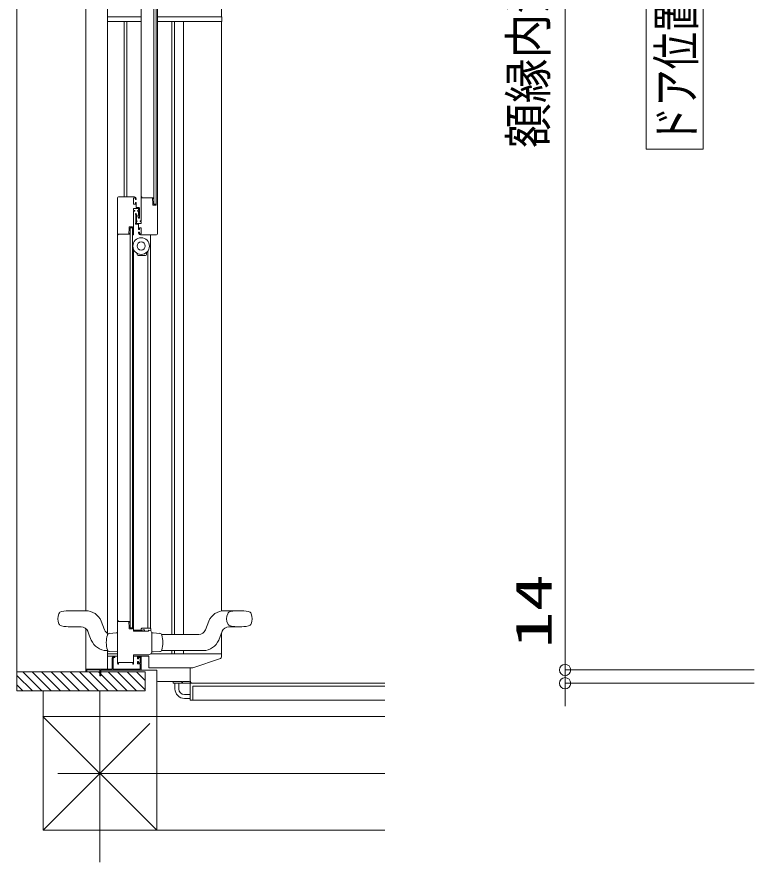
# Model space of a CAD drawing. Units: millimetres on the paper. Extents: x -305 to 305, y -152 to 152.
# Drawn here: x -221.31 to -182.47, y -23.59 to 20.97 of the extents above; entities that cross this region are included whole.
import ezdxf
from ezdxf.enums import TextEntityAlignment as Align

# ---------------------------------------------------------------- set-up
doc = ezdxf.new("R2010")
doc.units = ezdxf.units.MM
doc.linetypes.add('LONG_CHAIN', pattern=[21, 18, -1, 1, -1])
doc.layers.add('0-0_0', color=7, linetype='Continuous', lineweight=9)
doc.layers.add('0-1_VIEW0001', color=7, linetype='Continuous', lineweight=9)
doc.styles.add('ＭＳ ゴシック', font='')
doc.styles.get('ＭＳ ゴシック').set_extended_font_data('MS Gothic')

# ---------------------------------------------------------------- blocks, each defined once
blk = doc.blocks.new('_ORIGIN')
at = {"layer": '0-0_0'}
blk.add_line((0, 0), (-1, 0), dxfattribs=at)
blk.add_circle((0, 0), 0.5, dxfattribs=at)

msp = doc.modelspace()

# ---------------------------------------------------------------- linework, layer by layer
at = {"layer": '0-0_0'}
for p, q in [((-192.433, -12.859), (-192.433, 62.366)), ((-192.432, -12.859), (-192.432, -12.259)), ((-182.473, -13.459), (-192.433, -13.459)), ((-192.432, -14.159), (-192.432, -13.459)), ((-182.473, -14.159), (-192.432, -14.159)), ((-192.432, -14.759), (-192.432, -15.359))]:
    msp.add_line(p, q, dxfattribs=at)
msp.add_lwpolyline([(-182.473, -13.459), (-192.432, -13.459), (-192.432, -8.212)], dxfattribs=at)
at = {"layer": '0-1_VIEW0001'}
for p, q in [((-221.31, -14.56), (-221.31, 56.234)), ((-217.685, 55.066), (-217.685, -10.334)), ((-216.535, 55.066), (-216.535, -11.53)), ((-210.535, 54.291), (-210.535, 20.969)), ((-214.76, 20.699), (-214.76, 32.156)), ((-213.91, 31.456), (-213.91, 20.699)), ((-214.09, 20.699), (-214.09, 30.585)), ((-213.965, 30.636), (-213.965, 11.046)), ((-188.16, 13.991), (-188.16, 25.991)), ((-185.16, 13.991), (-185.16, 25.991)), ((-214.76, 20.969), (-216.535, 20.969)), ((-210.535, 20.969), (-213.92, 20.969)), ((-210.51, 20.944), (-210.51, 20.844)), ((-214.76, 20.719), (-216.535, 20.719)), ((-215.655, 11.475), (-215.655, 20.719)), ((-215.515, 11.475), (-215.515, 20.719)), ((-214.76, 20.699), (-214.76, 11.436)), ((-214.09, 20.699), (-214.09, 11.095)), ((-210.535, 20.719), (-213.92, 20.719)), ((-213.91, 9.526), (-213.91, 20.699)), ((-213.155, -11.584), (-213.155, 20.724)), ((-213.015, -11.584), (-213.015, 20.724)), ((-212.535, -11.584), (-212.535, 20.724)), ((-210.535, -10.348), (-210.535, 20.729)), ((-210.51, 20.744), (-210.51, 20.844)), ((-185.16, 13.991), (-188.16, 13.991)), ((-216.01, -10.899), (-216.01, 11.425)), ((-215.96, 11.475), (-215.12, 11.475)), ((-215.16, 11.4), (-215.16, 11.1)), ((-215.135, 11.425), (-215.11, 11.425)), ((-215.06, 11.335), (-215.06, 11.375)), ((-215.02, 11.335), (-215.06, 11.335)), ((-215.06, 11.185), (-215.02, 11.185)), ((-215.06, 11.1), (-215.06, 11.185)), ((-215.02, 11.375), (-215.02, 11.335)), ((-215.02, 11.185), (-215.02, 10.915)), ((-214.725, 11.476), (-214.76, 11.476)), ((-214.76, 11.461), (-214.76, 10.226)), ((-214.725, 11.436), (-214.725, 11.476)), ((-214.148, 11.436), (-214.725, 11.436)), ((-214.165, 11.299), (-214.165, 11.371)), ((-214.149, 11.255), (-214.164, 11.293)), ((-214.145, 11.046), (-214.145, 11.236)), ((-214.14, 11.396), (-214.135, 11.396)), ((-214.127, 11.414), (-214.136, 11.428)), ((-214.125, 11.406), (-214.125, 11.406)), ((-215.16, 11.1), (-215.06, 11.1)), ((-215.16, 10.87), (-215.16, 10.765)), ((-214.9, 10.87), (-215.16, 10.87)), ((-215.16, 10.765), (-215.1, 10.765)), ((-215.16, 10.725), (-215.16, 9.49)), ((-215.1, 10.725), (-215.16, 10.725)), ((-215.1, 10.765), (-215.1, 10.725)), ((-215.02, 10.915), (-214.885, 10.915)), ((-214.935, 10.765), (-214.9, 10.765)), ((-214.9, 10.725), (-214.935, 10.725)), ((-214.9, 10.765), (-214.9, 10.87)), ((-214.9, 10.51), (-214.9, 10.725)), ((-214.86, 10.89), (-214.86, 10.365)), ((-213.965, 11.046), (-214.145, 11.046)), ((-214.09, 11.095), (-213.965, 11.095)), ((-215.065, 10.586), (-215.065, 10.571)), ((-215.05, 10.551), (-215.05, 10.1)), ((-215.002, 10.539), (-215.033, 10.593)), ((-215.01, 10.226), (-215.01, 10.436)), ((-215, 10.458), (-215, 10.532)), ((-214.92, 10.417), (-214.92, 10.49)), ((-214.888, 10.358), (-214.918, 10.41)), ((-215.395, 9.905), (-215.395, 9.715)), ((-215.215, 9.905), (-215.395, 9.905)), ((-215.34, 9.855), (-215.34, -11.239)), ((-215.34, 9.855), (-215.215, 9.855)), ((-215.215, 9.905), (-215.215, -11.289)), ((-215.065, 10.081), (-215.065, 10.061)), ((-214.985, 10.226), (-215.01, 10.226)), ((-215.01, 10.186), (-214.985, 10.186)), ((-215.01, 10.081), (-215.01, 10.186)), ((-214.76, 10.081), (-215.01, 10.081)), ((-214.82, 10.226), (-214.82, 10.186)), ((-214.76, 10.226), (-214.82, 10.226)), ((-214.82, 10.186), (-214.76, 10.186)), ((-214.76, 10.186), (-214.76, 10.081)), ((-214.76, 9.826), (-214.76, 9.551)), ((-215.975, 9.475), (-216.01, 9.475)), ((-215.398, 9.515), (-215.975, 9.515)), ((-215.975, 9.515), (-215.975, 9.475)), ((-215.415, 9.653), (-215.415, 9.58)), ((-215.399, 9.697), (-215.414, 9.658)), ((-215.39, 9.555), (-215.385, 9.555)), ((-215.377, 9.537), (-215.386, 9.523)), ((-215.375, 9.545), (-215.375, 9.545)), ((-215.204, 9.483), (-215.213, 9.497)), ((-215.175, 9.475), (-215.191, 9.475)), ((-214.9, 9.616), (-214.9, 9.576)), ((-214.785, 9.526), (-214.81, 9.526)), ((-214.8, 9.476), (-213.96, 9.476)), ((-214.265, -11.267), (-214.265, 9.476)), ((-215.16, 8.702), (-215.16, -11.394)), ((-214.97, 8.44), (-214.97, 8.504)), ((-214.48, 8.559), (-214.48, 8.44)), ((-214.405, -11.259), (-214.405, 8.642)), ((-214.53, 8.39), (-214.92, 8.39)), ((-217.686, -10.334), (-218.485, -10.334)), ((-210.384, -10.334), (-209.585, -10.334)), ((-216.69, -11.347), (-216.872, -10.887)), ((-215.975, -10.859), (-216.01, -10.859)), ((-216.01, -10.874), (-216.01, -13.119)), ((-215.975, -10.899), (-215.975, -10.859)), ((-215.398, -10.899), (-215.975, -10.899)), ((-215.415, -11.036), (-215.415, -10.964)), ((-215.399, -11.08), (-215.414, -11.042)), ((-215.395, -11.289), (-215.395, -11.099)), ((-215.39, -10.939), (-215.385, -10.939)), ((-215.377, -10.921), (-215.386, -10.907)), ((-215.375, -10.929), (-215.375, -10.928)), ((-211.198, -10.887), (-211.38, -11.347)), ((-218.485, -11.184), (-217.924, -11.184)), ((-217.685, -11.27), (-217.685, -13.56)), ((-216.432, -11.528), (-216.085, -11.509)), ((-216.432, -11.527), (-216.432, -11.529)), ((-216.432, -11.528), (-216.432, -11.529)), ((-216.085, -11.509), (-216.01, -11.509)), ((-215.215, -11.289), (-215.395, -11.289)), ((-215.215, -11.239), (-215.34, -11.239)), ((-215.16, -11.359), (-214.757, -11.359)), ((-214.4, -11.409), (-215.145, -11.409)), ((-214.757, -11.387), (-214.757, -11.284)), ((-214.735, -11.259), (-214.28, -11.259)), ((-214.732, -11.259), (-214.282, -11.259)), ((-214.732, -11.259), (-214.282, -11.259)), ((-214.655, -11.349), (-214.595, -11.349)), ((-214.655, -11.349), (-214.595, -11.349)), ((-214.655, -11.349), (-214.63, -11.349)), ((-214.595, -11.409), (-214.595, -11.349)), ((-214.385, -11.374), (-214.385, -11.394)), ((-214.36, -11.359), (-214.37, -11.359)), ((-214.257, -11.4), (-214.257, -11.284)), ((-214.21, -11.509), (-214.135, -11.509)), ((-214.21, -11.511), (-214.21, -11.509)), ((-214.21, -11.509), (-214.135, -11.509)), ((-214.21, -12.509), (-214.21, -11.509)), ((-214.135, -11.509), (-213.788, -11.528)), ((-211.728, -11.584), (-213.685, -11.584)), ((-210.495, -11.421), (-210.677, -11.882)), ((-210.535, -12.609), (-210.535, -11.523)), ((-210.146, -11.184), (-209.585, -11.184)), ((-216.546, -11.618), (-216.545, -11.619)), ((-216.546, -11.618), (-216.545, -11.619)), ((-213.674, -11.619), (-213.674, -11.618)), ((-213.674, -11.619), (-213.674, -11.618)), ((-216.53, -12.434), (-216.579, -12.434)), ((-216.545, -12.4), (-216.546, -12.401)), ((-216.545, -12.4), (-216.546, -12.401)), ((-216.535, -13.409), (-216.535, -12.434)), ((-211.491, -12.434), (-213.685, -12.434)), ((-213.674, -12.401), (-213.674, -12.4)), ((-213.674, -12.401), (-213.674, -12.4)), ((-213.155, -12.602), (-213.155, -12.434)), ((-213.015, -12.602), (-213.015, -12.434)), ((-212.535, -12.602), (-212.535, -12.434)), ((-216.535, -12.609), (-216.01, -12.609)), ((-216.535, -12.734), (-216.01, -12.734)), ((-216.432, -12.491), (-216.432, -12.49)), ((-216.432, -12.491), (-216.432, -12.49)), ((-216.432, -12.49), (-216.01, -12.51)), ((-216.285, -12.834), (-216.285, -13.409)), ((-216.235, -13.409), (-216.235, -12.834)), ((-216.16, -12.759), (-216.21, -12.759)), ((-216.21, -12.809), (-216.16, -12.809)), ((-216.16, -12.809), (-216.16, -12.759)), ((-215.16, -12.659), (-214.36, -12.659)), ((-215.16, -13.119), (-215.16, -12.659)), ((-214.36, -12.727), (-215.16, -12.727)), ((-214.96, -12.759), (-214.96, -12.864)), ((-214.76, -12.759), (-214.96, -12.759)), ((-214.96, -12.864), (-214.91, -12.864)), ((-214.91, -12.804), (-214.81, -12.804)), ((-214.91, -12.864), (-214.91, -12.804)), ((-214.81, -12.804), (-214.81, -13.089)), ((-214.76, -13.464), (-214.76, -12.759)), ((-214.36, -13.352), (-214.36, -12.727)), ((-210.534, -12.602), (-214.242, -12.602)), ((-214.21, -12.509), (-214.21, -12.508)), ((-214.21, -12.509), (-214.21, -12.508)), ((-214.135, -12.509), (-214.21, -12.509)), ((-213.788, -12.491), (-214.135, -12.509)), ((-210.588, -12.855), (-212.046, -13.35)), ((-210.534, -12.766), (-210.534, -12.602)), ((-215.21, -13.059), (-215.96, -13.059)), ((-215.96, -13.149), (-215.96, -13.059)), ((-215.21, -13.059), (-215.21, -13.149)), ((-214.96, -13.014), (-214.96, -13.134)), ((-214.91, -13.014), (-214.96, -13.014)), ((-214.96, -13.134), (-214.81, -13.134)), ((-214.91, -13.089), (-214.91, -13.014)), ((-214.81, -13.089), (-214.91, -13.089)), ((-214.81, -13.134), (-214.81, -13.409)), ((-212.056, -13.352), (-214.36, -13.352)), ((-212.185, -14.009), (-212.185, -13.352)), ((-214.56, -13.56), (-221.31, -13.56)), ((-220.495, -14.56), (-221.31, -13.744)), ((-220, -14.56), (-221, -13.56)), ((-219.505, -14.56), (-220.505, -13.56)), ((-219.01, -14.56), (-220.01, -13.56)), ((-218.51, -14.56), (-219.51, -13.56)), ((-218.01, -14.56), (-219.01, -13.56)), ((-217.51, -14.56), (-218.51, -13.56)), ((-217.01, -14.56), (-218.01, -13.56)), ((-216.285, -13.409), (-217.685, -13.409)), ((-217.67, -13.559), (-217.65, -13.559)), ((-217.635, -13.459), (-216.935, -13.459)), ((-217.635, -13.56), (-217.635, -13.459)), ((-216.51, -14.56), (-217.51, -13.56)), ((-216.01, -14.56), (-217.01, -13.56)), ((-216.935, -13.459), (-216.935, -13.759)), ((-216.935, -13.759), (-216.895, -13.759)), ((-216.895, -13.464), (-213.935, -13.464)), ((-216.895, -13.759), (-216.895, -13.464)), ((-215.51, -14.56), (-216.51, -13.56)), ((-214.81, -13.409), (-216.235, -13.409)), ((-215.01, -14.56), (-216.01, -13.56)), ((-214.56, -14.51), (-215.51, -13.56)), ((-214.56, -14.01), (-215.01, -13.56)), ((-213.935, -13.464), (-213.935, -14.009)), ((-213.935, -13.479), (-213.935, -21.909)), ((-220.99, -14.56), (-221.31, -14.239)), ((-213.885, -14.059), (-212.625, -14.059)), ((-213.085, -14.059), (-213.085, -14.159)), ((-212.21, -14.159), (-213.085, -14.159)), ((-212.985, -14.46), (-212.985, -14.159)), ((-212.785, -14.46), (-212.785, -14.159)), ((-212.625, -14.059), (-212.625, -14.134)), ((-212.625, -14.134), (-212.585, -14.134)), ((-212.585, -14.059), (-212.235, -14.059)), ((-212.585, -14.134), (-212.585, -14.059)), ((-212.185, -14.009), (-212.185, -14.134)), ((-212.185, -14.184), (-212.185, -15.059)), ((-212.16, -14.159), (-201.935, -14.159)), ((-201.935, -14.159), (-212.036, -14.159)), ((-219.935, -14.56), (-219.935, -21.908)), ((-212.035, -14.309), (-201.935, -14.309)), ((-212.035, -14.309), (-212.035, -15.059)), ((-212.485, -14.759), (-212.185, -14.759)), ((-212.485, -14.959), (-212.185, -14.959)), ((-212.185, -15.059), (-201.935, -15.059)), ((-213.935, -21.909), (-219.936, -15.908)), ((-201.935, -15.908), (-219.936, -15.908)), ((-214.31, -16.283), (-219.935, -21.908)), ((-201.935, -21.908), (-219.935, -21.908))]:
    msp.add_line(p, q, dxfattribs=at)
at = {"layer": '0-1_VIEW0001', "linetype": 'LONG_CHAIN'}
for p, q in [((-216.935, -14.56), (-216.935, -23.587)), ((-201.935, -18.908), (-219.149, -18.908))]:
    msp.add_line(p, q, dxfattribs=at)
at = {"layer": '0-1_VIEW0001'}
for points in [[(-216.01, 11.425), (-215.995, 11.461), (-215.96, 11.475)], [(-215.135, 11.425), (-215.153, 11.418), (-215.16, 11.4)], [(-215.12, 11.475), (-215.049, 11.446), (-215.02, 11.375)], [(-215.06, 11.375), (-215.075, 11.411), (-215.11, 11.425)], [(-214.165, 11.371), (-214.158, 11.388), (-214.14, 11.396)], [(-214.164, 11.293), (-214.165, 11.296), (-214.165, 11.299)], [(-214.145, 11.236), (-214.146, 11.245), (-214.149, 11.255)], [(-214.136, 11.428), (-214.141, 11.434), (-214.148, 11.436)], [(-214.135, 11.396), (-214.128, 11.399), (-214.125, 11.406)], [(-214.125, 11.406), (-214.125, 11.41), (-214.127, 11.414)], [(-214.935, 10.725), (-214.955, 10.745), (-214.935, 10.765)], [(-214.885, 10.915), (-214.867, 10.908), (-214.86, 10.89)], [(-215.05, 10.601), (-215.061, 10.596), (-215.065, 10.586)], [(-215.065, 10.571), (-215.063, 10.564), (-215.057, 10.561), (-215.052, 10.557), (-215.05, 10.551)], [(-215.033, 10.593), (-215.039, 10.599), (-215.046, 10.601)], [(-215.01, 10.436), (-215.009, 10.442), (-215.005, 10.447), (-215.001, 10.452), (-215, 10.458)], [(-215, 10.532), (-215, 10.535), (-215.002, 10.539)], [(-214.92, 10.49), (-214.917, 10.498), (-214.91, 10.5), (-214.903, 10.503), (-214.9, 10.51)], [(-214.918, 10.41), (-214.919, 10.414), (-214.92, 10.417)], [(-214.86, 10.365), (-214.871, 10.351), (-214.888, 10.358)], [(-215.057, 10.09), (-215.063, 10.087), (-215.065, 10.081)], [(-215.065, 10.061), (-215.058, 10.043), (-215.04, 10.036)], [(-215.05, 10.1), (-215.052, 10.094), (-215.057, 10.09)], [(-215.04, 10.036), (-214.9, 10.036), (-214.9, 9.766), (-214.86, 9.766), (-214.86, 9.851), (-214.785, 9.851)], [(-214.985, 10.186), (-214.965, 10.206), (-214.985, 10.226)], [(-214.785, 9.851), (-214.767, 9.843), (-214.76, 9.826)], [(-215.414, 9.658), (-215.415, 9.655), (-215.415, 9.653)], [(-215.415, 9.58), (-215.408, 9.563), (-215.39, 9.555)], [(-215.395, 9.715), (-215.396, 9.706), (-215.399, 9.697)], [(-215.386, 9.523), (-215.391, 9.517), (-215.398, 9.515)], [(-215.385, 9.555), (-215.378, 9.553), (-215.375, 9.545)], [(-215.375, 9.545), (-215.375, 9.541), (-215.377, 9.537)], [(-215.213, 9.497), (-215.214, 9.501), (-215.215, 9.505)], [(-215.191, 9.475), (-215.199, 9.477), (-215.204, 9.483)], [(-215.16, 9.49), (-215.164, 9.48), (-215.175, 9.475)], [(-214.86, 9.576), (-214.86, 9.616), (-214.9, 9.616)], [(-214.9, 9.576), (-214.871, 9.505), (-214.8, 9.476)], [(-214.81, 9.526), (-214.845, 9.54), (-214.86, 9.576)], [(-214.76, 9.551), (-214.767, 9.533), (-214.785, 9.526)], [(-213.96, 9.476), (-213.925, 9.49), (-213.91, 9.526)], [(-215.415, -10.964), (-215.408, -10.947), (-215.39, -10.939)], [(-215.414, -11.042), (-215.415, -11.039), (-215.415, -11.036)], [(-215.395, -11.099), (-215.396, -11.089), (-215.399, -11.08)], [(-215.386, -10.907), (-215.391, -10.901), (-215.398, -10.899)], [(-215.385, -10.939), (-215.378, -10.936), (-215.375, -10.929)], [(-215.375, -10.928), (-215.375, -10.924), (-215.377, -10.921)], [(-217.393, -11.882), (-217.495, -11.624), (-217.575, -11.421)], [(-215.145, -11.409), (-215.156, -11.405), (-215.16, -11.394)], [(-214.385, -11.394), (-214.389, -11.405), (-214.4, -11.409)], [(-214.37, -11.359), (-214.381, -11.364), (-214.385, -11.374)], [(-214.21, -11.509), (-214.254, -11.403), (-214.36, -11.359)], [(-216.21, -12.759), (-216.263, -12.781), (-216.285, -12.834)], [(-216.235, -12.834), (-216.228, -12.817), (-216.21, -12.809)], [(-214.36, -12.659), (-214.254, -12.615), (-214.21, -12.509)], [(-216.01, -13.119), (-215.998, -13.148), (-215.97, -13.159), (-215.963, -13.156), (-215.96, -13.149)], [(-215.21, -13.149), (-215.207, -13.156), (-215.2, -13.159), (-215.172, -13.148), (-215.16, -13.119)], [(-214.56, -13.559), (-214.56, -14.56), (-221.31, -14.56)], [(-213.935, -14.009), (-213.92, -14.045), (-213.885, -14.059)], [(-212.235, -14.059), (-212.2, -14.045), (-212.185, -14.009)]]:
    msp.add_lwpolyline(points, dxfattribs=at)
for centre, radius, start, end in [((-210.535, 20.944), 0.025, 360, 90), ((-210.535, 20.744), 0.025, 270, 0), ((-214.765, 8.89), 0.438, 0, 180), ((-214.765, 8.89), 0.215, 0, 180), ((-214.765, 8.89), 0.438, 180, 0), ((-214.765, 8.89), 0.215, 180, 0), ((-214.92, 8.44), 0.05, 180, 270), ((-214.53, 8.44), 0.05, 270, 0), ((-218.535, -10.759), 0.625, 154.6601, 205.3399), ((-218.919, -10.577), 0.2, 101.3412, 154.6599), ((-218.485, -12.742), 2.408, 90, 101.3412), ((-217.686, -11.209), 0.875, 21.6036, 90), ((-210.384, -11.209), 0.875, 90.0001, 158.3965), ((-209.635, -10.759), 0.625, 154.6601, 205.3399), ((-210.019, -10.577), 0.2, 101.3412, 154.6599), ((-209.585, -12.742), 2.408, 78.6588, 101.3412), ((-209.151, -10.577), 0.2, 25.3399, 78.6586), ((-209.535, -10.759), 0.625, 334.6601, 25.3399), ((-209.535, -10.759), 0.625, 334.6601, 25.3399), ((-218.919, -10.941), 0.2, 205.3401, 258.6588), ((-218.485, -8.777), 2.408, 258.6588, 270), ((-210.019, -10.941), 0.2, 205.3401, 258.6588), ((-209.585, -8.777), 2.408, 258.6588, 281.3412), ((-209.151, -10.941), 0.2, 281.3414, 334.6601), ((-217.924, -11.559), 0.375, 21.6037, 90.0001), ((-216.341, -11.209), 0.375, 201.6035, 246.0641), ((-216.426, -11.652), 0.125, 93.001, 164.0572), ((-216.426, -11.652), 0.125, 93.001, 164.0572), ((-214.732, -11.284), 0.025, 90, 180), ((-214.655, -11.509), 0.16, 89.9998, 129.8382), ((-214.282, -11.284), 0.025, 360, 90), ((-213.794, -11.652), 0.125, 15.9465, 86.9992), ((-213.794, -11.652), 0.125, 15.946, 86.9987), ((-211.728, -11.209), 0.375, 269.9999, 338.3963), ((-210.146, -11.559), 0.375, 90.0001, 158.3965), ((-216.579, -11.559), 0.875, 201.6036, 270), ((-215.179, -12.009), 1.421, 164.0189, 195.983), ((-215.04, -12.009), 1.421, 344.0189, 15.983), ((-211.491, -11.559), 0.875, 270, 338.3964), ((-216.426, -12.366), 0.125, 195.9462, 266.9989), ((-213.794, -12.366), 0.125, 273.001, 344.0572), ((-210.634, -12.766), 0.1, 297.4654, 359.9998), ((-212.056, -13.327), 0.025, 269.997, 292.2951), ((-212.21, -14.134), 0.025, 270, 0), ((-212.035, -14.009), 0.15, 180, 270), ((-212.16, -14.184), 0.025, 90, 180), ((-212.485, -14.459), 0.5, 180, 270), ((-212.485, -14.459), 0.3, 180, 270)]:
    msp.add_arc(centre, radius, start, end, dxfattribs=at)

# ---------------------------------------------------------------- block references
at = {"layer": '0-0_0', "xscale": 0.6, "yscale": 0.6}
for p, rotation in [((-192.433, -13.459), 270), ((-192.432, -13.459), 270), ((-192.432, -14.159), 90)]:
    msp.add_blockref('_ORIGIN', p, dxfattribs=dict(at, rotation=rotation))

# ---------------------------------------------------------------- texts
at = {"layer": '0-0_0', "style": 'ＭＳ ゴシック'}
for s, width, p in [('額縁内法\u3000１５２９', 0.9, (-192.836, 14.06)), ('14', 1.5, (-192.562, -12.331))]:
    msp.add_text(s, height=1.921, rotation=90, dxfattribs=dict(at, width=width)).set_placement(p, align=Align.BOTTOM_LEFT)
at = {"layer": '0-1_VIEW0001', "style": 'ＭＳ ゴシック', "width": 0.75}
msp.add_text('ドア位置ＢＬ\u3000Ｗ８００', height=1.921, rotation=90, dxfattribs=at).set_placement((-185.04, 14.276), align=Align.BOTTOM_LEFT)

doc.saveas('drawing.dxf')
